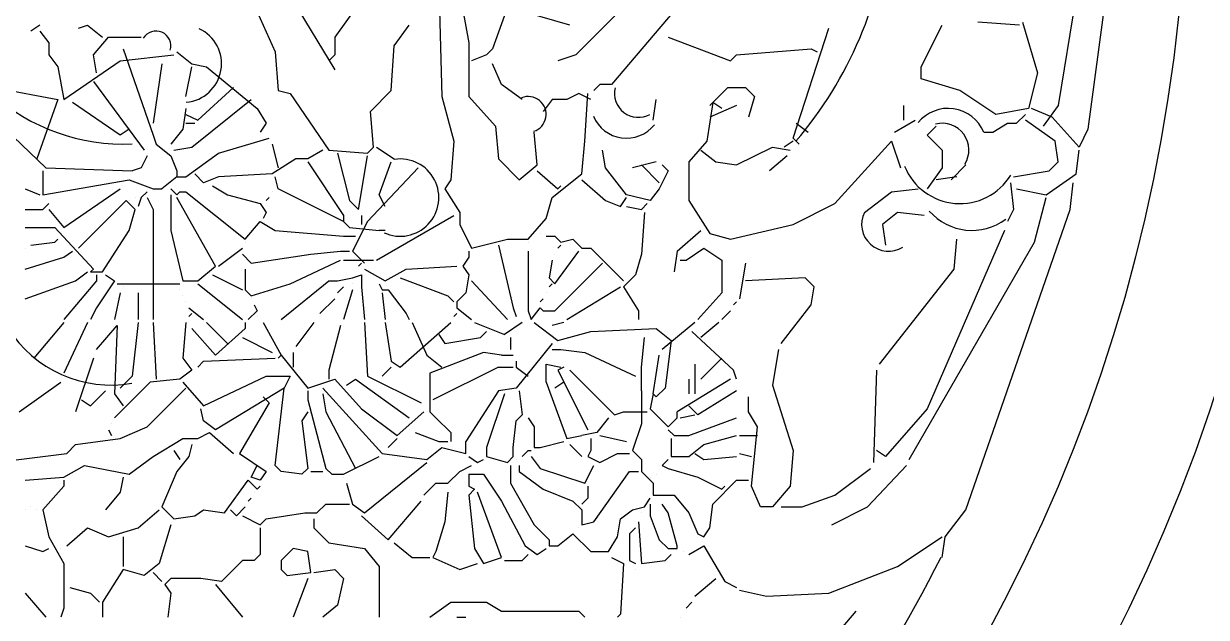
# Model space of a CAD drawing. Extents: x -747684 to -361709, y -438585 to -234743.
# Drawn here: x -372673.6 to -372440.6, y -242702 to -242584.9 of the extents above; entities that cross this region are included whole.
import ezdxf

# ---------------------------------------------------------------- set-up
doc = ezdxf.new("R2010")
doc.units = 0
doc.header["$LTSCALE"] = 100
doc.header["$MEASUREMENT"] = 0
doc.layers.get('0').update_dxf_attribs({"linetype": 'CONTINUOUS'})
for name, color, linetype in [('1', 7, 'CONTINUOUS'), ('2', 1, 'CONTINUOUS'), ('2D', 7, 'CONTINUOUS')]:
    doc.layers.add(name, color=color, linetype=linetype)

msp = doc.modelspace()

# ---------------------------------------------------------------- linework, layer by layer
at = {"color": 8}
msp.add_circle((-372767.14, -242550.53), 322.68, dxfattribs=at)
at = {"layer": '1', "color": 8}
for p, q in [((-372648.07, -242606.9), (-372647.49, -242608.66)), ((-372647.49, -242608.66), (-372644.56, -242611)), ((-372521.99, -242608.07), (-372523.75, -242609.24)), ((-372650.42, -242613.35), (-372652.18, -242613.94)), ((-372652.77, -242615.7), (-372648.07, -242617.45)), ((-372643.38, -242615.11), (-372646.32, -242617.45)), ((-372643.38, -242613.94), (-372643.38, -242615.11)), ((-372650.42, -242619.21), (-372649.25, -242618.04)), ((-372644.56, -242617.45), (-372643.38, -242618.63)), ((-372643.38, -242618.63), (-372642.8, -242618.04)), ((-372548.38, -242617.45), (-372550.14, -242619.8)), ((-372607.02, -242622.73), (-372607.02, -242624.49)), ((-372610.54, -242623.91), (-372609.37, -242625.08)), ((-372609.37, -242625.08), (-372603.51, -242625.66)), ((-372605.85, -242623.91), (-372608.78, -242629.77)), ((-372610.54, -242626.84), (-372608.2, -242626.84)), ((-372611.13, -242629.77), (-372609.37, -242629.77)), ((-372608.78, -242629.77), (-372606.44, -242632.12)), ((-372610.54, -242631.53), (-372604.68, -242631.53)), ((-372607.02, -242632.12), (-372607.61, -242632.7)), ((-372604.68, -242631.53), (-372604.68, -242631.53)), ((-372608.78, -242635.05), (-372607.02, -242634.46)), ((-372607.02, -242634.46), (-372607.02, -242636.81)), ((-372606.44, -242633.29), (-372602.33, -242635.63)), ((-372611.72, -242635.63), (-372608.78, -242635.05)), ((-372608.78, -242636.22), (-372608.78, -242636.22)), ((-372603.51, -242636.22), (-372602.92, -242637.39)), ((-372574.18, -242641.5), (-372573.6, -242643.26)), ((-372573.6, -242643.26), (-372571.84, -242640.91)), ((-372571.84, -242640.91), (-372571.25, -242641.5)), ((-372641.04, -242642.67), (-372640.45, -242642.08)), ((-372575.36, -242643.84), (-372578.88, -242646.19)), ((-372573.01, -242643.84), (-372568.32, -242647.36)), ((-372569.49, -242647.95), (-372576.53, -242656.75)), ((-372623.44, -242650.88), (-372622.86, -242650.29)), ((-372622.86, -242650.29), (-372617.58, -242656.75)), ((-372579.46, -242650.29), (-372577.12, -242650.29)), ((-372569.49, -242649.12), (-372567.73, -242649.12)), ((-372613.47, -242653.23), (-372613.47, -242654.99)), ((-372580.05, -242652.64), (-372577.12, -242652.64)), ((-372576.53, -242651.47), (-372576.53, -242652.64)), ((-372576.53, -242652.64), (-372574.18, -242654.4)), ((-372570.67, -242655.57), (-372570.67, -242652.05)), ((-372570.67, -242652.05), (-372567.73, -242652.64)), ((-372623.44, -242654.4), (-372621.1, -242654.4)), ((-372621.1, -242654.4), (-372622.27, -242656.75)), ((-372617.58, -242656.75), (-372612.3, -242654.99)), ((-372617.58, -242657.33), (-372617.58, -242659.09)), ((-372593.54, -242657.92), (-372593.54, -242661.44)), ((-372576.53, -242656.75), (-372580.05, -242657.33)), ((-372575.94, -242657.33), (-372575.36, -242662.02)), ((-372551.9, -242657.33), (-372551.9, -242663.78)), ((-372549.55, -242657.92), (-372550.14, -242660.85)), ((-372593.54, -242661.44), (-372592.36, -242662.61)), ((-372555.42, -242661.44), (-372550.73, -242661.44)), ((-372550.14, -242660.85), (-372546.62, -242664.37)), ((-372546.62, -242664.37), (-372544.86, -242662.61)), ((-372544.86, -242662.61), (-372544.86, -242661.44)), ((-372546.62, -242664.96), (-372545.45, -242666.13)), ((-372591.78, -242667.3), (-372590.02, -242667.3)), ((-372589.43, -242665.54), (-372589.43, -242667.3)), ((-372586.5, -242669.65), (-372586.5, -242667.3)), ((-372573.01, -242666.71), (-372573.01, -242668.47)), ((-372560.7, -242665.54), (-372563.63, -242666.13)), ((-372545.45, -242666.13), (-372542.52, -242666.13)), ((-372591.19, -242668.47), (-372586.5, -242669.65)), ((-372582.39, -242668.47), (-372582.39, -242670.23)), ((-372577.12, -242670.23), (-372577.12, -242668.47)), ((-372575.36, -242670.23), (-372574.18, -242669.06)), ((-372574.18, -242669.06), (-372573.6, -242669.06)), ((-372573.01, -242668.47), (-372571.84, -242668.47)), ((-372587.67, -242673.17), (-372585.33, -242671.99)), ((-372585.91, -242670.23), (-372584.15, -242671.41)), ((-372584.15, -242671.41), (-372582.98, -242670.82)), ((-372582.39, -242670.23), (-372578.29, -242671.41)), ((-372578.29, -242671.41), (-372577.12, -242670.23)), ((-372577.7, -242671.99), (-372577.7, -242675.51)), ((-372576.53, -242670.82), (-372576.53, -242670.82)), ((-372551.9, -242670.82), (-372551.9, -242673.17)), ((-372547.79, -242671.99), (-372546.62, -242670.82)), ((-372547.79, -242671.99), (-372546.62, -242672.58)), ((-372546.04, -242670.23), (-372545.45, -242670.23)), ((-372590.02, -242675.51), (-372587.67, -242673.17)), ((-372585.91, -242673.75), (-372582.98, -242673.75)), ((-372585.91, -242673.75), (-372585.91, -242676.1)), ((-372553.66, -242673.17), (-372552.49, -242673.17)), ((-372551.9, -242673.17), (-372549.55, -242675.51)), ((-372550.14, -242674.34), (-372550.14, -242674.34)), ((-372548.97, -242673.75), (-372548.97, -242673.75)), ((-372591.19, -242675.51), (-372590.02, -242675.51)), ((-372549.55, -242675.51), (-372549.55, -242677.86)), ((-372551.31, -242680.2), (-372550.14, -242678.44)), ((-372549.55, -242677.86), (-372547.21, -242677.86)), ((-372553.66, -242680.79), (-372551.31, -242680.2)), ((-372551.9, -242681.38), (-372551.9, -242681.38)), ((-372550.14, -242679.62), (-372550.14, -242681.96)), ((-372546.62, -242688.41), (-372544.86, -242688.41)), ((-372544.86, -242688.41), (-372544.86, -242687.83)), ((-372592.36, -242689), (-372592.95, -242690.17))]:
    msp.add_line(p, q, dxfattribs=at)
at = {"layer": '2', "color": 8}
for p, q in [((-372464.52, -242568.78), (-372469.8, -242601.03)), ((-372538.41, -242574.06), (-372557.76, -242596.93)), ((-372591.78, -242576.4), (-372591.19, -242599.28)), ((-372459.83, -242574.65), (-372463.94, -242605.73)), ((-372628.72, -242579.92), (-372624.03, -242590.48)), ((-372620.51, -242580.51), (-372612.3, -242594)), ((-372607.61, -242581.1), (-372612.3, -242587.55)), ((-372587.09, -242582.27), (-372585.91, -242588.72)), ((-372578.29, -242581.68), (-372581.22, -242589.89)), ((-372565.97, -242585.2), (-372578.29, -242581.68)), ((-372555.42, -242581.68), (-372564.8, -242591.07)), ((-372670.36, -242585.2), (-372672.12, -242586.37)), ((-372662.74, -242585.79), (-372660.98, -242585.2)), ((-372660.98, -242585.2), (-372658.04, -242587.55)), ((-372600.57, -242589.31), (-372597.64, -242585.2)), ((-372521.99, -242607.49), (-372514.95, -242585.79)), ((-372496.78, -242593.41), (-372492.67, -242585.2)), ((-372477.42, -242585.2), (-372485.63, -242584.61)), ((-372476.84, -242584.61), (-372473.9, -242594.58)), ((-372670.36, -242586.37), (-372668.6, -242588.72)), ((-372659.8, -242591.07), (-372656.87, -242587.55)), ((-372656.87, -242587.55), (-372650.42, -242587.55)), ((-372612.3, -242587.55), (-372612.3, -242591.07)), ((-372546.62, -242587.55), (-372534.31, -242592.24)), ((-372668.6, -242588.72), (-372668.6, -242591.07)), ((-372653.94, -242589.89), (-372648.07, -242606.9)), ((-372643.38, -242590.48), (-372640.45, -242592.82)), ((-372624.03, -242590.48), (-372623.44, -242598.1)), ((-372601.16, -242598.1), (-372600.57, -242589.31)), ((-372585.91, -242588.72), (-372585.91, -242599.28)), ((-372581.22, -242589.89), (-372582.39, -242591.07)), ((-372533.13, -242591.07), (-372518.47, -242589.89)), ((-372518.47, -242589.89), (-372517.3, -242590.48)), ((-372668.6, -242591.07), (-372666.84, -242593.41)), ((-372665.67, -242599.86), (-372654.53, -242592.24)), ((-372659.22, -242594.58), (-372659.8, -242591.07)), ((-372654.53, -242592.24), (-372643.97, -242591.07)), ((-372646.32, -242592.82), (-372648.07, -242604.55)), ((-372640.45, -242592.82), (-372637.52, -242593.41)), ((-372612.3, -242591.07), (-372613.47, -242592.24)), ((-372582.39, -242591.07), (-372585.33, -242592.24)), ((-372579.46, -242596.93), (-372581.22, -242592.82)), ((-372564.8, -242591.07), (-372568.32, -242592.24)), ((-372534.31, -242592.24), (-372533.13, -242591.07)), ((-372666.84, -242593.41), (-372665.67, -242599.86)), ((-372641.62, -242599.28), (-372640.45, -242593.41)), ((-372637.52, -242593.41), (-372627.55, -242601.62)), ((-372496.78, -242595.76), (-372496.78, -242593.41)), ((-372473.9, -242594.58), (-372475.66, -242601.62)), ((-372679.16, -242597.52), (-372666.84, -242599.86)), ((-372659.8, -242596.34), (-372649.83, -242609.83)), ((-372639.28, -242603.97), (-372632.24, -242597.52)), ((-372575.36, -242599.86), (-372579.46, -242596.93)), ((-372560.11, -242596.93), (-372561.28, -242598.1)), ((-372557.76, -242596.93), (-372560.11, -242596.93)), ((-372538.41, -242601.03), (-372534.89, -242597.52)), ((-372534.89, -242597.52), (-372531.37, -242597.52)), ((-372531.37, -242597.52), (-372529.62, -242599.28)), ((-372489.15, -242598.1), (-372496.78, -242595.76)), ((-372666.84, -242599.86), (-372670.95, -242611.59)), ((-372640.45, -242609.24), (-372628.72, -242599.86)), ((-372623.44, -242598.1), (-372621.1, -242598.69)), ((-372621.1, -242598.69), (-372613.47, -242609.83)), ((-372605.26, -242602.21), (-372601.16, -242598.1)), ((-372591.19, -242599.28), (-372588.84, -242608.07)), ((-372585.91, -242599.28), (-372580.63, -242605.14)), ((-372569.49, -242599.86), (-372571.25, -242602.21)), ((-372566.56, -242599.86), (-372569.49, -242599.86)), ((-372564.21, -242598.69), (-372566.56, -242599.86)), ((-372561.87, -242599.86), (-372564.21, -242598.69)), ((-372563.04, -242608.07), (-372562.46, -242598.69)), ((-372549.55, -242603.97), (-372548.97, -242599.86)), ((-372529.62, -242599.28), (-372530.79, -242603.38)), ((-372482.11, -242602.79), (-372489.15, -242598.1)), ((-372682.09, -242601.03), (-372669.19, -242613.35)), ((-372654.53, -242606.9), (-372663.91, -242600.45)), ((-372641.62, -242601.62), (-372642.21, -242605.73)), ((-372627.55, -242601.62), (-372625.79, -242604.55)), ((-372604.68, -242609.24), (-372605.26, -242602.21)), ((-372537.83, -242600.45), (-372539, -242608.07)), ((-372533.13, -242601.03), (-372538.41, -242603.38)), ((-372536.07, -242601.62), (-372537.83, -242600.45)), ((-372500.29, -242601.03), (-372500.29, -242603.97)), ((-372475.66, -242601.62), (-372482.11, -242602.79)), ((-372470.97, -242603.38), (-372475.08, -242601.62)), ((-372469.8, -242601.03), (-372472.73, -242605.14)), ((-372641.62, -242602.79), (-372639.28, -242603.97)), ((-372641.62, -242604.55), (-372639.86, -242604.55)), ((-372625.79, -242604.55), (-372626.96, -242606.31)), ((-372521.41, -242604.55), (-372519.06, -242606.31)), ((-372502.05, -242606.31), (-372497.95, -242603.97)), ((-372482.7, -242606.31), (-372479.77, -242604.55)), ((-372479.77, -242604.55), (-372478.01, -242604.55)), ((-372478.01, -242604.55), (-372476.25, -242602.79)), ((-372470.39, -242608.07), (-372476.25, -242603.97)), ((-372465.69, -242609.24), (-372470.97, -242603.38)), ((-372652.77, -242605.73), (-372654.53, -242606.9)), ((-372642.21, -242605.73), (-372644.56, -242608.66)), ((-372580.63, -242605.14), (-372580.05, -242611.59)), ((-372572.42, -242612.76), (-372573.01, -242606.31)), ((-372493.84, -242605.14), (-372495.6, -242606.9)), ((-372495.6, -242606.9), (-372492.67, -242609.83)), ((-372484.46, -242606.31), (-372482.7, -242606.31)), ((-372463.94, -242605.73), (-372465.69, -242609.24)), ((-372643.97, -242609.83), (-372640.45, -242609.24)), ((-372635.17, -242610.42), (-372625.2, -242607.49)), ((-372624.62, -242608.66), (-372623.44, -242613.35)), ((-372605.85, -242610.42), (-372604.68, -242609.24)), ((-372604.09, -242609.24), (-372600.57, -242611.59)), ((-372588.84, -242608.07), (-372589.43, -242615.7)), ((-372563.63, -242614.52), (-372563.04, -242608.07)), ((-372539, -242608.07), (-372542.52, -242612.18)), ((-372533.13, -242612.76), (-372526.1, -242609.24)), ((-372526.1, -242609.24), (-372522.58, -242609.83)), ((-372520.82, -242608.66), (-372521.99, -242607.49)), ((-372513.78, -242620.39), (-372502.64, -242608.07)), ((-372502.64, -242608.07), (-372500.88, -242613.35)), ((-372469.8, -242612.18), (-372470.39, -242608.07)), ((-372649.25, -242611), (-372650.42, -242613.35)), ((-372644.56, -242611), (-372643.38, -242613.94)), ((-372641.62, -242615.11), (-372635.17, -242610.42)), ((-372619.93, -242611.59), (-372624.62, -242614.52)), ((-372617.58, -242611.59), (-372619.93, -242611.59)), ((-372614.65, -242609.83), (-372617.58, -242611.59)), ((-372613.47, -242609.83), (-372605.85, -242610.42)), ((-372611.72, -242610.42), (-372609.37, -242619.8)), ((-372607.61, -242621.56), (-372605.85, -242611)), ((-372580.05, -242611.59), (-372575.94, -242615.7)), ((-372558.94, -242613.35), (-372559.52, -242609.83)), ((-372540.17, -242609.83), (-372537.24, -242612.18)), ((-372523.16, -242611), (-372526.68, -242613.94)), ((-372492.67, -242609.83), (-372492.67, -242613.35)), ((-372466.28, -242614.52), (-372465.69, -242609.83)), ((-372669.19, -242613.35), (-372652.18, -242613.94)), ((-372617.58, -242612.18), (-372610.54, -242622.73)), ((-372595.88, -242613.35), (-372605.85, -242623.91)), ((-372603.51, -242618.63), (-372601.16, -242612.18)), ((-372575.94, -242615.7), (-372572.42, -242612.76)), ((-372554.83, -242618.63), (-372558.94, -242613.35)), ((-372548.97, -242612.18), (-372553.66, -242613.35)), ((-372551.9, -242612.76), (-372548.38, -242616.28)), ((-372547.79, -242612.76), (-372546.62, -242613.94)), ((-372542.52, -242612.18), (-372542.52, -242619.8)), ((-372537.24, -242612.18), (-372533.13, -242612.76)), ((-372492.67, -242613.35), (-372495.6, -242617.45)), ((-372490.91, -242615.7), (-372487.98, -242612.76)), ((-372471.56, -242613.94), (-372469.8, -242612.18)), ((-372669.77, -242613.94), (-372669.77, -242618.63)), ((-372669.77, -242618.63), (-372652.77, -242615.7)), ((-372643.38, -242615.11), (-372641.62, -242615.11)), ((-372638.11, -242616.28), (-372639.86, -242614.52)), ((-372635.17, -242615.11), (-372638.11, -242616.28)), ((-372624.62, -242614.52), (-372635.17, -242615.11)), ((-372623.44, -242617.45), (-372624.03, -242615.11)), ((-372589.43, -242615.7), (-372590.6, -242617.45)), ((-372572.42, -242613.94), (-372568.32, -242617.45)), ((-372569.49, -242619.21), (-372563.63, -242614.52)), ((-372563.63, -242615.7), (-372558.94, -242619.8)), ((-372546.62, -242613.94), (-372548.38, -242617.45)), ((-372489.74, -242615.11), (-372493.84, -242615.7)), ((-372478.6, -242615.11), (-372471.56, -242613.94)), ((-372472.15, -242618.63), (-372466.28, -242614.52)), ((-372673.29, -242617.45), (-372670.36, -242618.63)), ((-372665.67, -242625.08), (-372654.53, -242617.45)), ((-372648.07, -242617.45), (-372646.32, -242617.45)), ((-372642.8, -242618.04), (-372641.62, -242618.04)), ((-372641.62, -242618.04), (-372629.9, -242627.42)), ((-372636.35, -242616.87), (-372633.41, -242618.63)), ((-372624.62, -242618.04), (-372624.62, -242618.04)), ((-372610.54, -242623.91), (-372623.44, -242617.45)), ((-372590.6, -242617.45), (-372587.67, -242622.15)), ((-372568.32, -242617.45), (-372567.73, -242616.87)), ((-372507.92, -242622.15), (-372502.64, -242618.04)), ((-372502.64, -242618.04), (-372497.36, -242617.45)), ((-372479.18, -242616.28), (-372478.6, -242621.56)), ((-372478.01, -242617.45), (-372472.15, -242618.63)), ((-372467.45, -242621.56), (-372466.87, -242616.28)), ((-372669.77, -242621.56), (-372668.6, -242620.39)), ((-372653.35, -242619.8), (-372662.74, -242629.18)), ((-372651.59, -242621.56), (-372653.35, -242619.8)), ((-372652.77, -242619.8), (-372652.77, -242619.8)), ((-372651.59, -242619.21), (-372651.59, -242619.21)), ((-372650.42, -242619.21), (-372651.01, -242620.97)), ((-372649.25, -242619.21), (-372648.07, -242621.56)), ((-372644.56, -242618.63), (-372644.56, -242625.66)), ((-372635.76, -242632.7), (-372643.38, -242619.21)), ((-372633.41, -242618.63), (-372626.96, -242620.39)), ((-372626.96, -242620.39), (-372625.79, -242622.15)), ((-372625.79, -242619.8), (-372625.2, -242619.21)), ((-372609.37, -242619.8), (-372607.61, -242621.56)), ((-372602.33, -242620.97), (-372603.51, -242618.63)), ((-372570.67, -242623.32), (-372569.49, -242619.21)), ((-372558.94, -242619.8), (-372556, -242620.97)), ((-372556, -242620.97), (-372554.83, -242619.21)), ((-372550.14, -242619.8), (-372554.83, -242618.63)), ((-372551.9, -242621.56), (-372550.73, -242620.39)), ((-372542.52, -242619.8), (-372538.41, -242626.25)), ((-372521.99, -242624.49), (-372513.78, -242620.39)), ((-372474.49, -242628.01), (-372472.15, -242619.21)), ((-372673.29, -242621.56), (-372669.77, -242621.56)), ((-372668.6, -242621.56), (-372665.67, -242625.08)), ((-372652.77, -242625.66), (-372651.59, -242621.56)), ((-372648.07, -242621.56), (-372648.07, -242643.26)), ((-372625.79, -242622.15), (-372626.38, -242623.32)), ((-372610.54, -242622.73), (-372610.54, -242623.91)), ((-372604.09, -242631.53), (-372588.84, -242622.73)), ((-372587.67, -242622.15), (-372587.67, -242624.49)), ((-372554.83, -242620.97), (-372551.9, -242621.56)), ((-372551.31, -242622.15), (-372551.9, -242630.36)), ((-372501.47, -242622.15), (-372504.4, -242624.49)), ((-372496.19, -242622.73), (-372501.47, -242622.15)), ((-372487.98, -242680.79), (-372467.45, -242621.56)), ((-372478.6, -242621.56), (-372479.77, -242623.91)), ((-372673.29, -242625.08), (-372667.43, -242625.08)), ((-372667.43, -242625.08), (-372659.8, -242633.29)), ((-372629.9, -242627.42), (-372626.96, -242623.91)), ((-372626.96, -242623.91), (-372624.03, -242625.66)), ((-372587.67, -242624.49), (-372585.33, -242629.18)), ((-372574.18, -242627.42), (-372570.67, -242623.32)), ((-372534.31, -242627.42), (-372521.99, -242624.49)), ((-372504.4, -242624.49), (-372503.81, -242628.6)), ((-372667.43, -242628.01), (-372666.84, -242627.42)), ((-372658.04, -242633.87), (-372652.77, -242625.66)), ((-372644.56, -242625.66), (-372642.21, -242635.63)), ((-372624.03, -242625.66), (-372610.54, -242626.84)), ((-372602.33, -242625.66), (-372603.51, -242625.66)), ((-372585.33, -242629.18), (-372578.29, -242627.42)), ((-372578.29, -242627.42), (-372574.18, -242627.42)), ((-372571.84, -242626.25), (-372571.84, -242626.25)), ((-372570.67, -242626.84), (-372568.91, -242626.84)), ((-372568.91, -242626.84), (-372567.73, -242628.01)), ((-372567.73, -242628.01), (-372565.39, -242627.42)), ((-372565.39, -242627.42), (-372563.63, -242629.18)), ((-372544.86, -242629.77), (-372540.17, -242625.66)), ((-372538.41, -242626.25), (-372534.31, -242627.42)), ((-372480.36, -242625.66), (-372495.6, -242660.85)), ((-372490.32, -242633.29), (-372489.74, -242627.42)), ((-372673.29, -242629.18), (-372673.29, -242629.18)), ((-372672.12, -242628.6), (-372667.43, -242628.01)), ((-372665.67, -242630.94), (-372663.91, -242629.77)), ((-372635.17, -242632.7), (-372630.48, -242629.18)), ((-372629.9, -242628.01), (-372629.9, -242628.01)), ((-372616.99, -242630.36), (-372611.13, -242629.77)), ((-372585.91, -242629.77), (-372585.91, -242630.94)), ((-372580.05, -242628.6), (-372577.12, -242640.91)), ((-372574.18, -242628.01), (-372574.18, -242628.01)), ((-372574.18, -242629.77), (-372574.18, -242641.5)), ((-372574.18, -242629.77), (-372574.18, -242629.77)), ((-372568.91, -242636.22), (-372564.21, -242629.77)), ((-372568.32, -242629.18), (-372567.73, -242628.6)), ((-372563.63, -242629.18), (-372561.87, -242629.18)), ((-372561.87, -242629.18), (-372555.42, -242635.63)), ((-372544.86, -242629.77), (-372545.45, -242633.87)), ((-372543.1, -242631.53), (-372539.58, -242629.18)), ((-372539.58, -242629.18), (-372536.07, -242631.53)), ((-372499.12, -242670.82), (-372474.49, -242628.01)), ((-372673.29, -242633.29), (-372665.67, -242630.94)), ((-372630.48, -242630.36), (-372628.72, -242632.12)), ((-372628.72, -242632.12), (-372616.99, -242630.36)), ((-372621.1, -242636.22), (-372611.13, -242631.53)), ((-372585.91, -242630.94), (-372587.09, -242632.7)), ((-372569.49, -242631.53), (-372570.08, -242635.05)), ((-372568.91, -242630.36), (-372568.91, -242630.36)), ((-372568.91, -242641.5), (-372559.52, -242632.12)), ((-372551.9, -242630.36), (-372553.07, -242634.46)), ((-372544.28, -242631.53), (-372543.1, -242631.53)), ((-372536.07, -242631.53), (-372536.07, -242637.98)), ((-372531.37, -242632.12), (-372532.55, -242639.15)), ((-372663.32, -242635.63), (-372660.98, -242633.87)), ((-372659.8, -242633.29), (-372660.39, -242633.87)), ((-372660.39, -242633.87), (-372658.04, -242633.87)), ((-372659.22, -242634.46), (-372659.22, -242635.63)), ((-372657.46, -242634.46), (-372655.7, -242635.63)), ((-372639.28, -242635.63), (-372635.76, -242632.7)), ((-372636.35, -242634.46), (-372630.48, -242637.39)), ((-372629.9, -242633.29), (-372629.9, -242637.39)), ((-372629.9, -242633.29), (-372629.9, -242633.29)), ((-372602.33, -242635.63), (-372598.23, -242633.29)), ((-372598.23, -242633.29), (-372588.26, -242632.7)), ((-372587.09, -242632.7), (-372585.91, -242634.46)), ((-372585.91, -242634.46), (-372586.5, -242637.98)), ((-372553.07, -242634.46), (-372555.42, -242636.81)), ((-372504.99, -242652.05), (-372490.32, -242633.29)), ((-372673.29, -242639.15), (-372663.32, -242635.63)), ((-372659.22, -242635.63), (-372665.67, -242643.26)), ((-372655.7, -242635.63), (-372659.22, -242640.91)), ((-372655.11, -242636.22), (-372642.8, -242636.22)), ((-372653.94, -242636.81), (-372653.94, -242636.81)), ((-372642.21, -242635.63), (-372639.28, -242635.63)), ((-372639.28, -242636.22), (-372630.48, -242643.26)), ((-372628.72, -242638.57), (-372621.1, -242636.22)), ((-372622.86, -242643.26), (-372613.47, -242635.63)), ((-372613.47, -242635.63), (-372611.72, -242635.63)), ((-372611.72, -242637.98), (-372610.54, -242636.81)), ((-372607.02, -242636.81), (-372606.44, -242643.26)), ((-372599.4, -242635.05), (-372590.02, -242638.57)), ((-372585.33, -242635.63), (-372578.29, -242643.26)), ((-372570.08, -242635.05), (-372568.91, -242636.22)), ((-372570.08, -242636.81), (-372569.49, -242636.22)), ((-372566.56, -242643.26), (-372556, -242636.81)), ((-372555.42, -242636.81), (-372552.49, -242641.5)), ((-372519.65, -242635.05), (-372531.37, -242635.63)), ((-372517.89, -242636.81), (-372519.65, -242635.05)), ((-372518.47, -242640.33), (-372517.89, -242636.81)), ((-372654.53, -242637.98), (-372655.7, -242643.26)), ((-372651.01, -242637.98), (-372651.01, -242643.26)), ((-372651.01, -242637.98), (-372651.01, -242637.98)), ((-372642.8, -242637.39), (-372642.8, -242637.39)), ((-372642.21, -242638.57), (-372642.21, -242638.57)), ((-372629.9, -242637.39), (-372628.72, -242638.57)), ((-372628.72, -242639.15), (-372628.72, -242639.15)), ((-372615.23, -242642.08), (-372612.3, -242639.15)), ((-372611.72, -242637.98), (-372611.72, -242637.98)), ((-372608.78, -242637.39), (-372610.54, -242643.26)), ((-372602.92, -242637.39), (-372601.75, -242637.39)), ((-372602.92, -242637.98), (-372602.33, -242643.26)), ((-372601.75, -242637.39), (-372598.23, -242642.08)), ((-372590.02, -242638.57), (-372588.84, -242639.74)), ((-372586.5, -242637.98), (-372588.26, -242639.74)), ((-372571.84, -242639.74), (-372571.25, -242639.15)), ((-372570.67, -242637.98), (-372570.67, -242637.98)), ((-372536.07, -242637.98), (-372540.76, -242643.26)), ((-372659.22, -242640.91), (-372660.39, -242643.26)), ((-372641.62, -242639.74), (-372641.62, -242639.74)), ((-372641.04, -242640.91), (-372638.11, -242643.26)), ((-372627.55, -242641.5), (-372629.31, -242643.26)), ((-372628.14, -242640.33), (-372627.55, -242641.5)), ((-372588.26, -242639.74), (-372588.26, -242640.91)), ((-372588.26, -242640.91), (-372585.33, -242643.26)), ((-372577.12, -242640.91), (-372576.53, -242642.67)), ((-372571.25, -242641.5), (-372568.91, -242641.5)), ((-372552.49, -242641.5), (-372552.49, -242643.26)), ((-372536.07, -242643.26), (-372534.31, -242641.5)), ((-372533.72, -242640.33), (-372533.13, -242639.74)), ((-372524.34, -242647.95), (-372518.47, -242640.33)), ((-372665.67, -242643.84), (-372671.53, -242650.88)), ((-372660.98, -242643.84), (-372665.67, -242653.81)), ((-372651.01, -242643.84), (-372652.18, -242654.4)), ((-372648.07, -242643.84), (-372647.49, -242654.99)), ((-372641.62, -242643.84), (-372642.21, -242650.88)), ((-372641.04, -242642.67), (-372641.04, -242642.67)), ((-372637.52, -242643.84), (-372633.41, -242647.95)), ((-372629.9, -242643.84), (-372629.9, -242645.02)), ((-372627.55, -242642.67), (-372627.55, -242642.67)), ((-372626.38, -242643.84), (-372622.86, -242650.29)), ((-372616.41, -242643.84), (-372619.93, -242648.54)), ((-372606.44, -242643.84), (-372605.85, -242654.4)), ((-372602.33, -242643.84), (-372601.16, -242651.47)), ((-372599.4, -242652.64), (-372589.43, -242643.84)), ((-372598.23, -242642.08), (-372597.64, -242643.26)), ((-372597.05, -242643.84), (-372594.12, -242650.29)), ((-372588.84, -242642.67), (-372588.26, -242642.08)), ((-372584.74, -242643.84), (-372578.88, -242646.19)), ((-372567.15, -242643.84), (-372569.49, -242644.43)), ((-372541.34, -242643.84), (-372547.79, -242649.12)), ((-372536.65, -242643.84), (-372540.17, -242646.78)), ((-372659.22, -242649.12), (-372655.11, -242644.43)), ((-372655.11, -242644.43), (-372655.7, -242657.92)), ((-372635.76, -242650.29), (-372640.45, -242645.02)), ((-372629.9, -242645.02), (-372635.76, -242650.29)), ((-372611.13, -242644.43), (-372613.47, -242653.23)), ((-372591.78, -242646.19), (-372590.6, -242647.95)), ((-372583.57, -242646.78), (-372582.39, -242645.6)), ((-372568.32, -242647.36), (-372561.87, -242645.6)), ((-372561.87, -242645.6), (-372548.97, -242645.02)), ((-372548.97, -242645.02), (-372546.04, -242647.36)), ((-372533.72, -242653.23), (-372541.93, -242645.6)), ((-372630.48, -242646.78), (-372624.62, -242649.71)), ((-372590.6, -242647.95), (-372583.57, -242646.78)), ((-372577.7, -242646.78), (-372577.7, -242649.12)), ((-372551.9, -242652.64), (-372551.31, -242646.78)), ((-372546.04, -242647.36), (-372547.21, -242656.75)), ((-372659.8, -242650.88), (-372663.32, -242661.44)), ((-372642.21, -242650.88), (-372640.45, -242653.23)), ((-372638.11, -242651.47), (-372624.03, -242650.88)), ((-372620.51, -242649.71), (-372620.51, -242652.64)), ((-372594.12, -242650.29), (-372591.19, -242652.64)), ((-372582.98, -242649.71), (-372593.54, -242653.81)), ((-372579.46, -242650.29), (-372582.98, -242649.71)), ((-372567.73, -242649.12), (-372563.04, -242649.71)), ((-372563.04, -242649.71), (-372553.07, -242654.4)), ((-372549.55, -242657.92), (-372548.38, -242650.29)), ((-372536.07, -242650.88), (-372540.17, -242654.99)), ((-372524.92, -242649.12), (-372526.1, -242656.16)), ((-372640.45, -242653.23), (-372642.8, -242654.99)), ((-372639.28, -242652.64), (-372638.11, -242651.47)), ((-372601.16, -242652.64), (-372602.92, -242654.4)), ((-372601.16, -242651.47), (-372599.4, -242652.64)), ((-372580.05, -242652.64), (-372592.95, -242659.09)), ((-372567.15, -242652.64), (-372568.32, -242653.23)), ((-372568.32, -242653.23), (-372562.46, -242664.96)), ((-372565.97, -242653.23), (-372557.18, -242662.02)), ((-372551.9, -242657.33), (-372551.9, -242652.64)), ((-372541.34, -242652.05), (-372541.34, -242657.92)), ((-372533.13, -242654.99), (-372533.72, -242653.23)), ((-372505.57, -242653.23), (-372506.16, -242671.41)), ((-372674.46, -242661.44), (-372666.25, -242655.57)), ((-372648.66, -242655.57), (-372655.7, -242662.61)), ((-372652.18, -242654.4), (-372654.53, -242656.75)), ((-372642.8, -242654.99), (-372648.66, -242655.57)), ((-372642.21, -242655.57), (-372638.11, -242660.26)), ((-372638.11, -242660.26), (-372625.79, -242654.4)), ((-372625.79, -242654.4), (-372623.44, -242654.4)), ((-372612.3, -242654.99), (-372607.02, -242660.85)), ((-372609.96, -242656.16), (-372608.2, -242654.99)), ((-372608.2, -242654.99), (-372597.64, -242662.61)), ((-372605.85, -242654.4), (-372595.3, -242659.68)), ((-372593.54, -242653.81), (-372593.54, -242657.92)), ((-372570.67, -242655.57), (-372566.56, -242666.71)), ((-372567.15, -242655.57), (-372568.91, -242656.75)), ((-372534.31, -242654.99), (-372544.86, -242661.44)), ((-372542.52, -242654.99), (-372542.52, -242657.92)), ((-372660.39, -242660.26), (-372657.46, -242657.33)), ((-372655.7, -242657.92), (-372653.94, -242660.26)), ((-372649.25, -242664.37), (-372641.62, -242656.75)), ((-372622.27, -242656.75), (-372635.76, -242664.96)), ((-372624.03, -242671.99), (-372622.27, -242656.75)), ((-372614.65, -242656.75), (-372602.92, -242669.65)), ((-372614.65, -242657.92), (-372614.06, -242661.44)), ((-372580.05, -242657.33), (-372586.5, -242667.3)), ((-372578.88, -242657.92), (-372582.39, -242668.47)), ((-372548.97, -242658.5), (-372549.55, -242657.92)), ((-372547.21, -242656.75), (-372548.97, -242658.5)), ((-372533.13, -242657.33), (-372540.76, -242662.02)), ((-372526.1, -242656.16), (-372521.99, -242669.06)), ((-372662.15, -242659.09), (-372660.39, -242660.26)), ((-372625.2, -242659.68), (-372631.07, -242669.65)), ((-372626.38, -242658.5), (-372625.2, -242659.68)), ((-372617.58, -242659.09), (-372614.06, -242672.58)), ((-372540.76, -242662.02), (-372542.52, -242660.26)), ((-372530.79, -242661.44), (-372530.79, -242658.5)), ((-372638.11, -242663.2), (-372638.69, -242660.85)), ((-372617.58, -242661.44), (-372618.75, -242663.2)), ((-372614.06, -242661.44), (-372608.2, -242672.58)), ((-372607.02, -242660.85), (-372599.99, -242666.13)), ((-372599.99, -242666.13), (-372594.71, -242661.44)), ((-372592.36, -242662.61), (-372589.43, -242665.54)), ((-372576.53, -242663.2), (-372575.36, -242662.02)), ((-372574.18, -242662.61), (-372573.01, -242664.37)), ((-372558.35, -242662.61), (-372560.7, -242665.54)), ((-372557.18, -242662.02), (-372555.42, -242661.44)), ((-372544.28, -242662.61), (-372541.34, -242662.02)), ((-372542.52, -242666.13), (-372533.13, -242662.61)), ((-372529.03, -242664.37), (-372530.79, -242661.44)), ((-372495.6, -242660.85), (-372503.81, -242670.23)), ((-372656.87, -242664.96), (-372656.28, -242666.13)), ((-372656.28, -242663.78), (-372656.28, -242663.78)), ((-372654.53, -242666.71), (-372649.25, -242664.37)), ((-372635.76, -242664.96), (-372638.11, -242663.2)), ((-372618.75, -242663.2), (-372617.58, -242672.58)), ((-372597.64, -242664.96), (-372597.64, -242664.96)), ((-372577.12, -242668.47), (-372576.53, -242663.2)), ((-372573.01, -242664.37), (-372573.01, -242666.71)), ((-372551.9, -242663.78), (-372553.66, -242669.06)), ((-372530.2, -242676.1), (-372529.03, -242664.37)), ((-372663.32, -242667.89), (-372654.53, -242666.71)), ((-372648.07, -242670.23), (-372642.21, -242666.71)), ((-372642.21, -242666.71), (-372639.28, -242666.71)), ((-372639.28, -242666.71), (-372636.93, -242665.54)), ((-372636.93, -242665.54), (-372632.24, -242669.65)), ((-372601.75, -242668.47), (-372599.99, -242666.71)), ((-372596.47, -242665.54), (-372591.78, -242667.3)), ((-372571.84, -242668.47), (-372567.15, -242667.3)), ((-372566.56, -242666.71), (-372563.63, -242666.13)), ((-372561.87, -242666.71), (-372561.87, -242669.06)), ((-372560.11, -242666.13), (-372554.83, -242667.3)), ((-372546.04, -242666.71), (-372546.04, -242670.23)), ((-372539.58, -242667.89), (-372533.13, -242666.13)), ((-372532.55, -242666.13), (-372529.03, -242666.13)), ((-372679.16, -242671.41), (-372665.08, -242669.65)), ((-372665.08, -242669.65), (-372663.32, -242667.89)), ((-372643.97, -242669.06), (-372642.8, -242670.82)), ((-372640.45, -242667.89), (-372641.04, -242670.23)), ((-372631.07, -242669.65), (-372625.79, -242673.17)), ((-372602.92, -242669.65), (-372594.12, -242670.82)), ((-372594.12, -242670.82), (-372591.19, -242668.47)), ((-372565.97, -242667.89), (-372563.63, -242670.23)), ((-372561.87, -242669.06), (-372562.46, -242670.23)), ((-372560.11, -242671.41), (-372556.59, -242669.65)), ((-372556.59, -242669.65), (-372554.25, -242669.65)), ((-372553.66, -242669.06), (-372551.9, -242670.82)), ((-372542.52, -242670.23), (-372539.58, -242667.89)), ((-372541.34, -242669.65), (-372539.58, -242670.82)), ((-372532.55, -242669.65), (-372530.2, -242670.23)), ((-372521.99, -242669.06), (-372522.58, -242676.1)), ((-372503.81, -242670.23), (-372505.57, -242669.06)), ((-372665.67, -242674.34), (-372661.56, -242671.99)), ((-372661.56, -242671.99), (-372652.77, -242673.75)), ((-372652.77, -242673.75), (-372648.07, -242670.23)), ((-372641.04, -242670.23), (-372643.38, -242673.17)), ((-372628.72, -242674.34), (-372627.55, -242671.99)), ((-372622.86, -242673.17), (-372624.03, -242671.99)), ((-372610.54, -242673.75), (-372603.51, -242670.23)), ((-372606.44, -242681.38), (-372594.12, -242671.41)), ((-372575.94, -242671.99), (-372575.94, -242673.17)), ((-372573.6, -242670.23), (-372571.84, -242672.58)), ((-372563.04, -242675.51), (-372561.28, -242671.99)), ((-372562.46, -242670.23), (-372560.11, -242671.41)), ((-372545.45, -242670.23), (-372542.52, -242670.23)), ((-372539.58, -242670.82), (-372533.13, -242670.23)), ((-372507.33, -242680.2), (-372499.71, -242671.99)), ((-372673.29, -242674.92), (-372665.67, -242674.34)), ((-372653.94, -242674.34), (-372654.53, -242677.27)), ((-372643.38, -242673.17), (-372646.32, -242680.2)), ((-372626.96, -242674.92), (-372628.72, -242674.34)), ((-372625.79, -242673.17), (-372626.96, -242674.92)), ((-372625.2, -242672.58), (-372625.2, -242672.58)), ((-372618.75, -242673.75), (-372622.86, -242673.17)), ((-372617.58, -242672.58), (-372618.75, -242673.75)), ((-372616.99, -242673.17), (-372614.65, -242673.17)), ((-372614.06, -242672.58), (-372612.89, -242673.75)), ((-372612.89, -242673.75), (-372610.54, -242673.75)), ((-372610.54, -242674.34), (-372610.54, -242674.34)), ((-372582.98, -242673.75), (-372579.46, -242679.03)), ((-372575.94, -242673.17), (-372571.25, -242676.68)), ((-372571.84, -242672.58), (-372563.04, -242675.51)), ((-372561.28, -242683.13), (-372554.25, -242673.17)), ((-372554.25, -242673.17), (-372553.66, -242673.17)), ((-372546.62, -242672.58), (-372540.76, -242674.34)), ((-372540.76, -242674.34), (-372536.07, -242676.68)), ((-372513.78, -242677.86), (-372506.74, -242672.58)), ((-372665.67, -242676.1), (-372669.77, -242680.79)), ((-372665.67, -242674.92), (-372665.67, -242676.1)), ((-372634, -242681.38), (-372629.31, -242674.92)), ((-372629.31, -242674.92), (-372627.55, -242676.68)), ((-372627.55, -242676.68), (-372626.96, -242676.1)), ((-372609.96, -242675.51), (-372608.78, -242679.62)), ((-372594.71, -242677.86), (-372592.36, -242675.51)), ((-372592.36, -242675.51), (-372591.19, -242675.51)), ((-372589.43, -242676.1), (-372589.43, -242676.1)), ((-372585.91, -242676.1), (-372584.74, -242676.68)), ((-372584.74, -242676.68), (-372585.91, -242677.86)), ((-372577.7, -242675.51), (-372573.01, -242683.72)), ((-372571.25, -242676.68), (-372565.39, -242679.03)), ((-372562.46, -242676.1), (-372562.46, -242678.44)), ((-372537.83, -242679.62), (-372533.13, -242674.92)), ((-372536.07, -242676.68), (-372535.48, -242676.1)), ((-372533.13, -242674.92), (-372530.79, -242674.92)), ((-372528.44, -242680.2), (-372530.2, -242676.1)), ((-372522.58, -242676.1), (-372526.1, -242680.2)), ((-372654.53, -242677.27), (-372657.46, -242680.79)), ((-372629.31, -242679.03), (-372628.72, -242678.44)), ((-372628.14, -242677.27), (-372628.14, -242677.27)), ((-372601.75, -242686.65), (-372595.3, -242679.03)), ((-372590.02, -242677.27), (-372590.6, -242683.13)), ((-372585.91, -242677.86), (-372584.74, -242688.41)), ((-372579.46, -242690.17), (-372584.15, -242677.27)), ((-372579.46, -242679.03), (-372574.77, -242687.83)), ((-372565.39, -242679.03), (-372563.63, -242680.79)), ((-372562.46, -242678.44), (-372563.63, -242679.62)), ((-372547.21, -242677.86), (-372545.45, -242677.86)), ((-372545.45, -242677.86), (-372542.52, -242681.38)), ((-372520.23, -242680.2), (-372513.78, -242677.86)), ((-372673.29, -242680.79), (-372673.29, -242680.79)), ((-372672.12, -242680.2), (-372672.12, -242680.2)), ((-372670.95, -242680.79), (-372670.95, -242680.79)), ((-372669.77, -242680.79), (-372668.6, -242686.07)), ((-372651.01, -242684.31), (-372646.9, -242680.79)), ((-372646.32, -242680.2), (-372643.97, -242682.55)), ((-372639.86, -242681.96), (-372638.11, -242680.79)), ((-372638.11, -242680.79), (-372634, -242681.38)), ((-372632.83, -242680.79), (-372631.65, -242681.96)), ((-372631.65, -242681.96), (-372629.9, -242680.2)), ((-372625.79, -242682.55), (-372618.17, -242681.38)), ((-372618.17, -242681.38), (-372615.82, -242681.38)), ((-372615.82, -242681.38), (-372614.06, -242679.62)), ((-372614.06, -242679.62), (-372609.37, -242679.62)), ((-372608.78, -242679.62), (-372606.44, -242681.38)), ((-372563.63, -242680.79), (-372563.63, -242683.72)), ((-372556, -242682.55), (-372553.66, -242680.79)), ((-372546.62, -242681.38), (-372547.79, -242679.62)), ((-372544.86, -242687.83), (-372546.62, -242681.38)), ((-372542.52, -242681.38), (-372540.76, -242685.48)), ((-372538.41, -242684.31), (-372537.83, -242679.62)), ((-372526.1, -242680.2), (-372528.44, -242680.2)), ((-372524.34, -242680.2), (-372520.23, -242680.2)), ((-372514.37, -242683.72), (-372507.33, -242680.2)), ((-372492.08, -242686.07), (-372487.98, -242680.79)), ((-372644.56, -242683.72), (-372646.9, -242691.34)), ((-372644.56, -242683.72), (-372644.56, -242683.72)), ((-372643.97, -242682.55), (-372639.86, -242681.96)), ((-372630.48, -242681.96), (-372626.96, -242683.72)), ((-372626.96, -242683.72), (-372625.79, -242682.55)), ((-372616.41, -242682.55), (-372616.41, -242684.31)), ((-372607.02, -242681.96), (-372601.75, -242686.65)), ((-372590.6, -242683.13), (-372592.36, -242689)), ((-372573.01, -242683.72), (-372570.08, -242686.65)), ((-372563.63, -242683.72), (-372561.28, -242683.13)), ((-372556.59, -242686.07), (-372556, -242682.55)), ((-372552.49, -242683.13), (-372552.49, -242683.13)), ((-372552.49, -242683.13), (-372551.9, -242691.34)), ((-372550.14, -242681.96), (-372548.38, -242686.65)), ((-372668.6, -242686.07), (-372665.67, -242691.34)), ((-372665.08, -242687.83), (-372660.98, -242684.31)), ((-372660.98, -242684.31), (-372656.87, -242686.07)), ((-372656.87, -242686.07), (-372651.01, -242684.31)), ((-372653.94, -242686.07), (-372653.94, -242691.93)), ((-372626.96, -242684.31), (-372626.96, -242689.59)), ((-372616.41, -242684.31), (-372613.47, -242687.24)), ((-372568.32, -242687.83), (-372565.39, -242685.48)), ((-372565.39, -242685.48), (-372561.87, -242689)), ((-372564.21, -242684.31), (-372564.21, -242684.31)), ((-372558.35, -242689), (-372556.59, -242686.07)), ((-372554.25, -242685.48), (-372553.07, -242684.31)), ((-372554.25, -242685.48), (-372554.25, -242690.76)), ((-372540.76, -242685.48), (-372539.58, -242686.07)), ((-372539.58, -242686.07), (-372538.41, -242684.31)), ((-372501.47, -242691.93), (-372492.67, -242686.07)), ((-372492.67, -242690.17), (-372492.08, -242686.07)), ((-372673.29, -242687.83), (-372669.77, -242689)), ((-372669.77, -242689), (-372668.6, -242688.41)), ((-372666.25, -242688.41), (-372666.25, -242688.41)), ((-372620.51, -242688.41), (-372622.86, -242690.76)), ((-372617.58, -242689), (-372620.51, -242688.41)), ((-372613.47, -242687.24), (-372606.44, -242688.41)), ((-372606.44, -242688.41), (-372603.51, -242691.93)), ((-372600.57, -242687.24), (-372597.05, -242690.17)), ((-372584.74, -242688.41), (-372582.98, -242691.34)), ((-372574.77, -242687.83), (-372572.42, -242689.59)), ((-372572.42, -242689.59), (-372570.67, -242688.41)), ((-372570.08, -242686.65), (-372570.08, -242687.83)), ((-372570.08, -242687.83), (-372568.32, -242687.83)), ((-372548.38, -242686.65), (-372546.62, -242688.41)), ((-372542.52, -242689.59), (-372539.58, -242687.83)), ((-372539.58, -242687.83), (-372535.48, -242694.86)), ((-372630.48, -242690.76), (-372634.59, -242694.86)), ((-372628.14, -242690.76), (-372630.48, -242690.76)), ((-372626.96, -242689.59), (-372628.14, -242690.76)), ((-372622.86, -242690.76), (-372622.86, -242692.52)), ((-372616.99, -242693.1), (-372617.58, -242689)), ((-372597.05, -242690.17), (-372593.54, -242690.17)), ((-372592.95, -242690.17), (-372587.67, -242692.52)), ((-372582.98, -242691.34), (-372579.46, -242690.17)), ((-372578.88, -242690.76), (-372575.36, -242690.76)), ((-372575.36, -242690.76), (-372574.18, -242689.59)), ((-372561.87, -242689), (-372558.35, -242689)), ((-372557.76, -242690.17), (-372555.42, -242691.34)), ((-372554.25, -242690.76), (-372553.07, -242691.34)), ((-372551.9, -242691.34), (-372547.21, -242690.76)), ((-372547.21, -242690.76), (-372546.04, -242689.59)), ((-372543.69, -242689), (-372543.69, -242689)), ((-372665.67, -242691.34), (-372665.67, -242700.14)), ((-372653.94, -242692.52), (-372658.04, -242698.97)), ((-372649.83, -242693.69), (-372653.94, -242692.52)), ((-372646.9, -242691.34), (-372649.83, -242693.69)), ((-372648.07, -242693.1), (-372646.32, -242694.86)), ((-372622.86, -242692.52), (-372621.69, -242693.69)), ((-372621.69, -242693.69), (-372616.99, -242693.1)), ((-372616.41, -242693.1), (-372612.3, -242692.52)), ((-372612.3, -242692.52), (-372610.54, -242694.28)), ((-372603.51, -242691.93), (-372603.51, -242701.9)), ((-372587.67, -242692.52), (-372584.15, -242691.34)), ((-372555.42, -242691.34), (-372556, -242701.31)), ((-372553.07, -242692.52), (-372553.07, -242692.52)), ((-372514.95, -242697.21), (-372501.47, -242691.93)), ((-372644.56, -242694.28), (-372645.73, -242695.45)), ((-372645.73, -242695.45), (-372644.56, -242697.21)), ((-372638.69, -242694.28), (-372644.56, -242694.28)), ((-372634.59, -242694.86), (-372638.69, -242694.28)), ((-372635.76, -242695.45), (-372630.48, -242701.9)), ((-372617.58, -242694.28), (-372620.51, -242701.9)), ((-372610.54, -242694.28), (-372611.72, -242699.55)), ((-372541.34, -242697.8), (-372537.24, -242694.28)), ((-372535.48, -242694.86), (-372533.13, -242696.04)), ((-372673.29, -242697.21), (-372669.19, -242701.9)), ((-372664.49, -242696.04), (-372660.39, -242697.21)), ((-372660.39, -242697.21), (-372658.63, -242698.97)), ((-372644.56, -242697.21), (-372645.14, -242701.9)), ((-372532.55, -242696.62), (-372527.27, -242697.8)), ((-372527.27, -242697.8), (-372514.95, -242697.21)), ((-372658.04, -242698.97), (-372658.04, -242701.9)), ((-372611.72, -242699.55), (-372614.65, -242701.9)), ((-372593.54, -242701.9), (-372589.43, -242698.97)), ((-372589.43, -242698.97), (-372582.39, -242698.97)), ((-372582.39, -242698.97), (-372579.46, -242700.73)), ((-372543.1, -242700.14), (-372541.93, -242698.97)), ((-372665.67, -242700.14), (-372666.25, -242701.9)), ((-372588.26, -242701.9), (-372586.5, -242701.9)), ((-372579.46, -242700.73), (-372564.21, -242700.73)), ((-372564.21, -242700.73), (-372563.04, -242701.9)), ((-372556, -242701.31), (-372556.59, -242701.9)), ((-372544.28, -242701.9), (-372544.28, -242701.9)), ((-372509.68, -242700.73), (-372512.61, -242704.25))]:
    msp.add_line(p, q, dxfattribs=at)
for centre, radius, start, end in [((-372581.22, -242557.05), 78.58, 319.4905, 354.4588), ((-372642.21, -242592.82), 7.62, 275.1944, 65.2249), ((-372647.49, -242589.31), 2.93, 344.0546, 149.0362), ((-372552.49, -242598.69), 4.69, 165.9638, 299.0546), ((-372653.94, -242569.95), 38.7, 228.0128, 272.6026), ((-372574.18, -242602.79), 3.52, 288.4349, 111.8014), ((-372491.5, -242609.24), 7.62, 22.6199, 140.7106), ((-372554.83, -242600.45), 7.04, 202.6199, 321.3402), ((-372492.67, -242609.83), 5.28, 327.9946, 104.0362), ((-372599.4, -242619.21), 7.62, 245.556, 98.7462), ((-372489.15, -242608.66), 11.73, 201.8014, 328.5704), ((-372503.23, -242624.49), 5.28, 153.4349, 302.0054), ((-372486.81, -242614.52), 11.14, 221.1859, 306.8699), ((-372656.28, -242632.12), 24.04, 212.1523, 279.6888), ((-372759.5, -242555.88), 298.49, 316.7502, 333.284)]:
    msp.add_arc(centre, radius, start, end, dxfattribs=at)
at = {"layer": '2D', "color": 8}
for radius in [470.9, 446.64, 345.31]:
    msp.add_circle((-372767.14, -242550.53), radius, dxfattribs=at)

doc.saveas('drawing.dxf')
